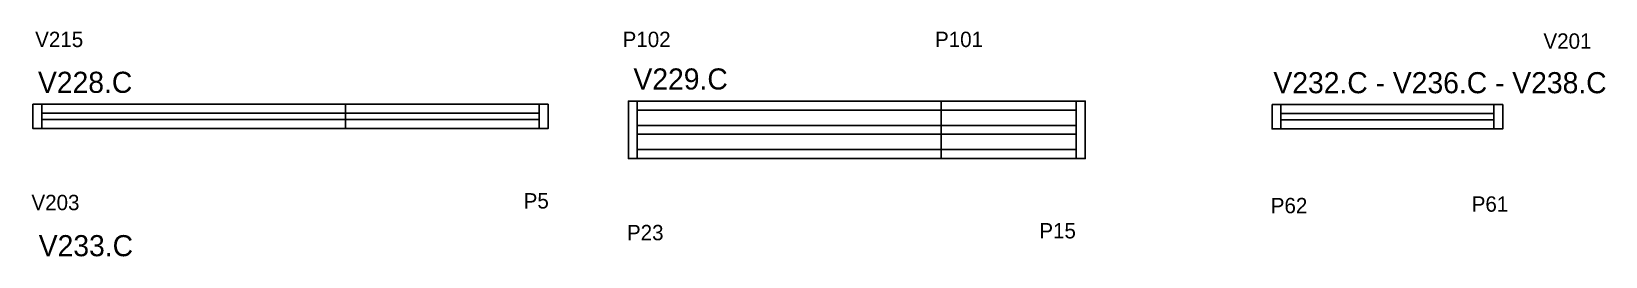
# Model space of a CAD drawing. Header units: metres. Extents: x 1681 to 2909, y 15514 to 15690.
import ezdxf

# ---------------------------------------------------------------- set-up
doc = ezdxf.new("R2010")
doc.units = ezdxf.units.M
for name, color, linetype in [('5', 7, 'Continuous'), ('NOMENCLATURA', 7, 'Continuous'), ('Painéis', 7, 'Continuous'), ('SARR_2.2x7', 7, 'Continuous')]:
    doc.layers.add(name, color=color, linetype=linetype)

msp = doc.modelspace()

# ---------------------------------------------------------------- linework, layer by layer
at = {"layer": 'Painéis', "color": 7, "lineweight": 25}
for points in [[(1926.2, 15614.1), (1682.2, 15614.1), (1682.2, 15633.1), (1926.2, 15633.1)], [(1926.2, 15633.1), (2084.2, 15633.1), (2084.2, 15614.1), (1926.2, 15614.1)], [(2390.9, 15590.6), (2146.9, 15590.6), (2146.9, 15635.6), (2390.9, 15635.6)], [(2390.9, 15635.6), (2503.4, 15635.6), (2503.4, 15590.6), (2390.9, 15590.6)]]:
    msp.add_lwpolyline(points, close=True, dxfattribs=at)
msp.add_lwpolyline([(2649.2, 15632.8), (2649.2, 15613.8), (2829.2, 15613.8), (2829.2, 15632.8), (2649.2, 15632.8)], dxfattribs=at)
at = {"layer": 'SARR_2.2x7', "color": 7, "lineweight": 25}
for p, q in [((1689.2, 15633.1), (1689.2, 15614.1)), ((1926.2, 15626.1), (1689.2, 15626.1)), ((2077.2, 15626.1), (1926.2, 15626.1)), ((2077.2, 15633.1), (2077.2, 15614.1)), ((2153.9, 15635.6), (2153.9, 15590.6)), ((2390.9, 15628.6), (2153.9, 15628.6)), ((2496.4, 15628.6), (2390.9, 15628.6)), ((2496.4, 15635.6), (2496.4, 15590.6)), ((2656.2, 15632.8), (2656.2, 15613.8)), ((2822.2, 15625.8), (2656.2, 15625.8)), ((2822.2, 15632.8), (2822.2, 15613.8)), ((1689.2, 15621.1), (1926.2, 15621.1)), ((1926.2, 15621.1), (2077.2, 15621.1)), ((2153.9, 15616.6), (2390.9, 15616.6)), ((2390.9, 15616.6), (2496.4, 15616.6)), ((2656.2, 15620.8), (2822.2, 15620.8)), ((2153.9, 15609.6), (2390.9, 15609.6)), ((2390.9, 15609.6), (2496.4, 15609.6)), ((2153.9, 15597.6), (2390.9, 15597.6)), ((2390.9, 15597.6), (2496.4, 15597.6))]:
    msp.add_line(p, q, dxfattribs=at)

# ---------------------------------------------------------------- texts
at = {"layer": '5', "color": 7, "lineweight": 25}
for s, p in [('V215', (1684, 15677.8)), ('P102', (2142.4, 15677.8)), ('P101', (2386.2, 15677.8)), ('V201', (2861, 15676.5)), ('P5', (2065.2, 15551.6)), ('V203', (1681.1, 15550.3)), ('P62', (2648.2, 15547.9)), ('P61', (2805, 15549.1)), ('P23', (2145.8, 15526.8)), ('P15', (2467.6, 15528.2))]:
    msp.add_text(s, height=12, dxfattribs=at).set_placement(p)
at = {"layer": 'NOMENCLATURA', "color": 7, "lineweight": 25}
for s, p in [('V229.C', (2150.9, 15644.6)), ('V228.C', (1686.2, 15642)), ('V232.C - V236.C - V238.C', (2650.3, 15641.7)), ('V233.C', (1686.8, 15514.3))]:
    msp.add_text(s, height=16.5, dxfattribs=at).set_placement(p)

doc.saveas('drawing.dxf')
